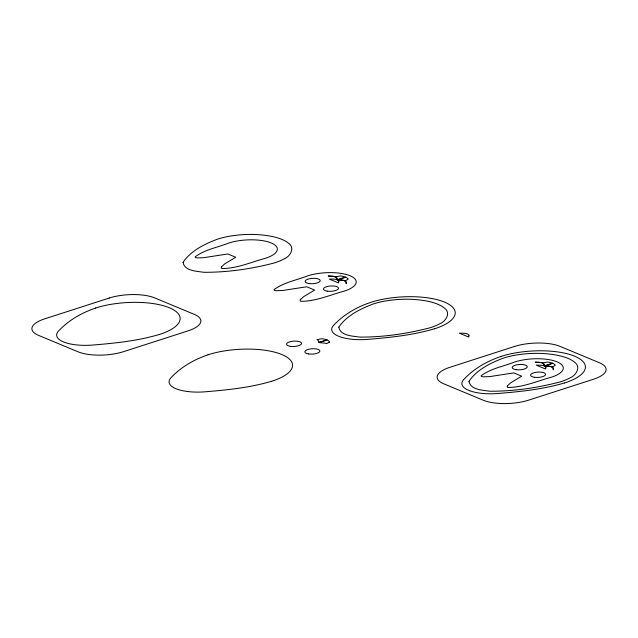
<?xml version="1.0" encoding="UTF-8"?>
<svg xmlns="http://www.w3.org/2000/svg" width="638" height="638" viewBox="0 0 638 638"><rect width="100%" height="100%" fill="white"/><g stroke="black" fill="none" stroke-linecap="round" stroke-linejoin="round"><path stroke-width="0.96" d="M337.135 279.747C337.486 275.345 329.934 276.533 328.171 276.015C330.978 276.31 337.837 275.417 337.327 279.827C339.974 279.899 347.702 279.564 346.235 283.719C346.809 279.46 340.229 280.186 337.526 279.907M544.206 365.869C544.565 361.467 537.013 362.655 535.25 362.145C538.049 362.432 544.916 361.539 544.405 365.949C547.053 366.021 554.773 365.686 553.313 369.841C553.888 365.582 547.308 366.308 544.605 366.037M463.603 379.674C473.659 368.772 486.946 361.164 500.942 356.498M345.11 280.848L347.806 279.5A5.136 1.826 -3.3 0 0 348.093 278.814L346.011 277.171L337.789 279.827M552.189 366.97L554.885 365.622A5.136 1.826 -3.3 0 0 555.172 364.936L553.09 363.293L544.86 365.949M95.7 308.05C81.704 312.716 68.418 320.324 58.361 331.234A33.304 11.827 -3.3 0 0 91.752 345.126C114.449 343.268 137.361 341.003 159.269 334.487M208.116 354.808C194.119 359.473 180.833 367.073 170.769 377.983A33.304 11.827 -3.3 0 0 204.168 391.884C226.865 390.017 249.769 387.752 271.676 381.245M337.382 279.667L345.621 277.012L341.442 276.047A5.136 1.826 -3.3 0 0 339.544 276.063L335.556 276.876M544.461 365.789L552.691 363.134L548.513 362.169A5.136 1.826 -3.3 0 0 546.614 362.185L542.635 362.998M434.342 328.801C412.435 335.309 389.531 337.59 366.834 339.432A33.304 11.827 -3.3 0 1 333.411 325.539C343.507 314.662 356.762 307.022 370.774 302.364A52.563 18.662 -3.3 0 1 444.463 302.077A52.563 18.662 -3.3 0 1 434.422 328.833M564.51 382.936C542.595 389.443 519.691 391.724 496.994 393.566A33.304 11.827 -3.3 0 1 463.571 379.674M95.62 308.026A52.563 18.662 -3.3 0 1 169.381 307.763A52.563 18.662 -3.3 0 1 159.341 334.519M208.036 354.776A52.563 18.662 -3.3 0 1 281.797 354.521A52.563 18.662 -3.3 0 1 271.756 381.277M500.862 356.467A52.563 18.662 -3.3 0 1 574.623 356.211A52.563 18.662 -3.3 0 1 564.582 382.967M318.88 341.785L318.769 342.454L326.999 339.799L322.82 338.834A5.136 1.826 -3.3 0 0 320.914 338.85L316.926 339.663A7.672 2.719 -3.3 0 1 317.947 340.182L318.88 341.785M183.034 262.37C184.557 271.118 196.847 271.174 203.833 272.298C227.694 272.418 251.731 268.925 274.787 262.816A43.177 15.336 -3.3 0 0 283.511 259.188C289.899 256.954 295.657 248.007 288.448 243.142A49.118 17.441 -3.3 0 0 272.737 236.61C258.254 233.604 243.19 233.827 228.643 236.371A43.177 15.336 -3.3 0 0 217.718 239.083C204.814 243.907 190.802 250.726 183.034 262.37M338.834 327.166C340.357 335.915 352.654 335.971 359.633 337.095C383.494 337.215 407.53 333.722 430.586 327.613A43.177 15.336 -3.3 0 0 439.311 323.984C445.699 321.751 451.465 312.811 444.247 307.939A49.118 17.441 -3.3 0 0 428.545 301.407C414.054 298.401 398.989 298.624 384.443 301.168A43.177 15.336 -3.3 0 0 373.517 303.879C360.614 308.704 346.601 315.523 338.834 327.166M468.994 381.301C470.525 390.041 482.814 390.105 489.793 391.23C513.654 391.349 537.698 387.856 560.746 381.747A43.177 15.336 -3.3 0 0 569.479 378.119C575.859 375.886 581.625 366.938 574.407 362.073A49.118 17.441 -3.3 0 0 558.705 355.541C544.214 352.535 529.149 352.758 514.611 355.302A43.177 15.336 -3.3 0 0 503.677 358.014C490.774 362.839 476.769 369.657 468.994 381.301M221.45 266.891L221.195 267.904L221.928 268.534C236.897 268.582 251.173 262.122 265.472 258.278A30.225 10.734 -3.3 0 0 271.134 242.926A30.225 10.734 -3.3 0 0 228.827 243.038C217.654 247.456 204.742 249.53 195.108 256.899L195.539 257.553L197.158 257.904L203.769 257.672L227.838 253.972L235.733 257.258L224.767 263.845L221.45 266.891M300.339 299.7L300.083 300.713L300.817 301.343C315.786 301.391 330.061 294.931 344.353 291.087A30.225 10.734 -3.3 0 0 350.023 275.736A30.225 10.734 -3.3 0 0 307.715 275.847C296.542 280.265 283.631 282.339 273.989 289.708L274.428 290.362L276.039 290.713L282.65 290.481L306.726 286.781L314.614 290.067L303.656 296.654L300.339 299.7M507.409 385.823L507.162 386.835L507.896 387.465C522.865 387.513 537.14 381.053 551.431 377.21A30.225 10.734 -3.3 0 0 557.094 361.858A30.225 10.734 -3.3 0 0 514.794 361.969C503.613 366.387 490.71 368.461 481.068 375.83L481.499 376.484L483.118 376.835L489.729 376.603L513.805 372.903L521.693 376.189L510.735 382.776L507.409 385.823M338.818 281.741L338.403 282.865L329.24 279.053L332.342 279.045A7.552 2.68 -3.3 0 1 338.818 281.741M468.978 335.875L468.563 337L459.408 333.188L462.502 333.18A7.552 2.68 -3.3 0 1 468.978 335.875M545.897 367.863L545.482 368.987L536.319 365.175L539.421 365.167A7.552 2.68 -3.3 0 1 545.897 367.863M329.184 342.287L326.489 343.635A7.672 2.719 -3.3 0 0 325.221 343.196L319.167 342.614L327.39 339.958L329.471 341.601A5.136 1.826 -3.3 0 1 329.184 342.287M109.21 298.042L44.66 318.856A32.538 11.556 -3.3 0 0 38.559 335.381L78.003 351.785A32.538 11.556 -3.3 0 0 123.549 351.658L188.098 330.851A32.538 11.556 -3.3 0 0 194.199 314.327L154.755 297.922A32.538 11.556 -3.3 0 0 109.21 298.042M514.451 346.49L449.902 367.297A32.538 11.556 -3.3 0 0 443.801 383.821L483.245 400.225A32.538 11.556 -3.3 0 0 528.79 400.106L593.34 379.299A32.538 11.556 -3.3 0 0 599.441 362.767L559.997 346.362A32.538 11.556 -3.3 0 0 514.451 346.49M290.346 346.33A7.552 2.68 -3.3 0 0 301.599 343.396A7.552 2.68 -3.3 0 0 290.218 341.681A7.552 2.68 -3.3 0 0 290.346 346.33M308.664 353.946A7.552 2.68 -3.3 0 0 319.917 351.02A7.552 2.68 -3.3 0 0 308.537 349.297A7.552 2.68 -3.3 0 0 308.664 353.946M308.959 283.543A7.552 2.68 -3.3 0 0 320.212 280.608A7.552 2.68 -3.3 0 0 308.832 278.894A7.552 2.68 -3.3 0 0 308.959 283.543M327.278 291.159A7.552 2.68 -3.3 0 0 338.539 288.224A7.552 2.68 -3.3 0 0 327.158 286.51A7.552 2.68 -3.3 0 0 327.278 291.159M516.038 369.665A7.552 2.68 -3.3 0 0 527.291 366.73A7.552 2.68 -3.3 0 0 515.911 365.016A7.552 2.68 -3.3 0 0 516.038 369.665M534.357 377.281A7.552 2.68 -3.3 0 0 545.61 374.354A7.552 2.68 -3.3 0 0 534.229 372.64A7.552 2.68 -3.3 0 0 534.357 377.281"/></g></svg>
